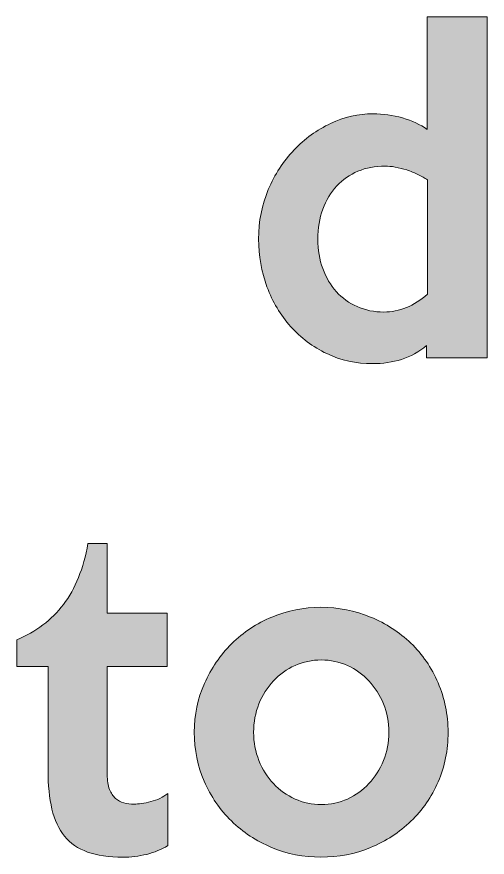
# Model space of a CAD drawing. Header units: inches. Extents: x -572 to 1154, y 60 to 244.
# Drawn here: x 481.77 to 487.49, y 122.1 to 132.32 of the extents above; entities that cross this region are included whole.
import ezdxf

# ---------------------------------------------------------------- set-up
doc = ezdxf.new("R2010")
doc.units = ezdxf.units.IN
doc.header["$MEASUREMENT"] = 0
doc.layers.add('Layer 1', color=7, linetype='Continuous')

# ---------------------------------------------------------------- blocks, each defined once
blk = doc.blocks.new('block 12')
at = {"layer": 'Layer 1', "true_color": 0xffffff}
h = blk.add_hatch(color=7, dxfattribs=at)
h.dxf.hatch_style = 2
edge = h.paths.add_edge_path()
edge.add_spline(control_points=[(487.49, 128.172), (487.49, 128.172), (486.755, 128.172), (486.755, 128.172), (486.755, 128.172), (486.755, 128.323), (486.755, 128.323), (486.662, 128.246), (486.56, 128.191), (486.45, 128.155), (486.34, 128.12), (486.224, 128.103), (486.101, 128.103), (485.898, 128.103), (485.711, 128.143), (485.541, 128.225), (485.371, 128.307), (485.224, 128.417), (485.101, 128.555), (484.977, 128.695), (484.882, 128.856), (484.813, 129.038), (484.746, 129.222), (484.711, 129.415), (484.711, 129.619), (484.711, 129.835), (484.75, 130.036), (484.829, 130.221), (484.908, 130.405), (485.012, 130.566), (485.142, 130.703), (485.271, 130.84), (485.42, 130.947), (485.587, 131.026), (485.753, 131.104), (485.925, 131.143), (486.102, 131.143), (486.225, 131.143), (486.344, 131.126), (486.462, 131.093), (486.578, 131.06), (486.678, 131.013), (486.762, 130.953), (486.762, 130.953), (486.762, 132.324), (486.762, 132.324), (486.762, 132.324), (487.492, 132.324), (487.492, 132.324), (487.492, 132.324), (487.492, 128.173), (487.492, 128.173), (487.492, 128.173), (487.49, 128.173), (487.49, 128.173), (487.49, 128.173), (487.49, 128.172), (487.49, 128.172)], knot_values=[0, 0, 0, 0, 1, 1, 1, 2, 2, 2, 3, 3, 3, 4, 4, 4, 5, 5, 5, 6, 6, 6, 7, 7, 7, 8, 8, 8, 9, 9, 9, 10, 10, 10, 11, 11, 11, 12, 12, 12, 13, 13, 13, 14, 14, 14, 15, 15, 15, 16, 16, 16, 17, 17, 17, 18, 18, 18, 19, 19, 19, 19], degree=3, periodic=1)
edge = h.paths.add_edge_path()
edge.add_spline(control_points=[(486.765, 128.948), (486.765, 128.948), (486.765, 130.338), (486.765, 130.338), (486.732, 130.361), (486.693, 130.384), (486.65, 130.405), (486.606, 130.427), (486.561, 130.445), (486.514, 130.46), (486.467, 130.475), (486.421, 130.486), (486.374, 130.495), (486.328, 130.503), (486.286, 130.507), (486.249, 130.507), (486.129, 130.507), (486.02, 130.486), (485.92, 130.445), (485.821, 130.403), (485.735, 130.343), (485.662, 130.265), (485.588, 130.186), (485.531, 130.092), (485.492, 129.982), (485.452, 129.872), (485.432, 129.751), (485.432, 129.617), (485.432, 129.487), (485.452, 129.368), (485.492, 129.259), (485.532, 129.151), (485.587, 129.058), (485.658, 128.979), (485.728, 128.901), (485.812, 128.84), (485.911, 128.797), (486.01, 128.753), (486.118, 128.731), (486.235, 128.731), (486.424, 128.732), (486.601, 128.804), (486.765, 128.948)], knot_values=[0, 0, 0, 0, 1, 1, 1, 2, 2, 2, 3, 3, 3, 4, 4, 4, 5, 5, 5, 6, 6, 6, 7, 7, 7, 8, 8, 8, 9, 9, 9, 10, 10, 10, 11, 11, 11, 12, 12, 12, 13, 13, 13, 14, 14, 14, 14], degree=3, periodic=1)
at = {"layer": 'Layer 1', "lineweight": 0}
for points, knots in [([(487.49, 128.172), (487.49, 128.172), (486.755, 128.172), (486.755, 128.172), (486.755, 128.172), (486.755, 128.323), (486.755, 128.323), (486.662, 128.246), (486.56, 128.191), (486.45, 128.155), (486.34, 128.12), (486.224, 128.103), (486.101, 128.103), (485.898, 128.103), (485.711, 128.143), (485.541, 128.225), (485.371, 128.307), (485.224, 128.417), (485.101, 128.555), (484.977, 128.695), (484.882, 128.856), (484.813, 129.038), (484.746, 129.222), (484.711, 129.415), (484.711, 129.619), (484.711, 129.835), (484.75, 130.036), (484.829, 130.221), (484.908, 130.405), (485.012, 130.566), (485.142, 130.703), (485.271, 130.84), (485.42, 130.947), (485.587, 131.026), (485.753, 131.104), (485.925, 131.143), (486.102, 131.143), (486.225, 131.143), (486.344, 131.126), (486.462, 131.093), (486.578, 131.06), (486.678, 131.013), (486.762, 130.953), (486.762, 130.953), (486.762, 132.324), (486.762, 132.324), (486.762, 132.324), (487.492, 132.324), (487.492, 132.324), (487.492, 132.324), (487.492, 128.173), (487.492, 128.173), (487.492, 128.173), (487.49, 128.173), (487.49, 128.173), (487.49, 128.173), (487.49, 128.172), (487.49, 128.172)], [0, 0, 0, 0, 1, 1, 1, 2, 2, 2, 3, 3, 3, 4, 4, 4, 5, 5, 5, 6, 6, 6, 7, 7, 7, 8, 8, 8, 9, 9, 9, 10, 10, 10, 11, 11, 11, 12, 12, 12, 13, 13, 13, 14, 14, 14, 15, 15, 15, 16, 16, 16, 17, 17, 17, 18, 18, 18, 19, 19, 19, 19]), ([(486.765, 128.948), (486.765, 128.948), (486.765, 130.338), (486.765, 130.338), (486.732, 130.361), (486.693, 130.384), (486.65, 130.405), (486.606, 130.427), (486.561, 130.445), (486.514, 130.46), (486.467, 130.475), (486.421, 130.486), (486.374, 130.495), (486.328, 130.503), (486.286, 130.507), (486.249, 130.507), (486.129, 130.507), (486.02, 130.486), (485.92, 130.445), (485.821, 130.403), (485.735, 130.343), (485.662, 130.265), (485.588, 130.186), (485.531, 130.092), (485.492, 129.982), (485.452, 129.872), (485.432, 129.751), (485.432, 129.617), (485.432, 129.487), (485.452, 129.368), (485.492, 129.259), (485.532, 129.151), (485.587, 129.058), (485.658, 128.979), (485.728, 128.901), (485.812, 128.84), (485.911, 128.797), (486.01, 128.753), (486.118, 128.731), (486.235, 128.731), (486.424, 128.732), (486.601, 128.804), (486.765, 128.948)], [0, 0, 0, 0, 1, 1, 1, 2, 2, 2, 3, 3, 3, 4, 4, 4, 5, 5, 5, 6, 6, 6, 7, 7, 7, 8, 8, 8, 9, 9, 9, 10, 10, 10, 11, 11, 11, 12, 12, 12, 13, 13, 13, 14, 14, 14, 14])]:
    blk.add_open_spline(points, degree=3, knots=knots, dxfattribs=at)
blk = doc.blocks.new('block 13')
at = {"layer": 'Layer 1', "true_color": 0xffffff}
h = blk.add_hatch(color=7, dxfattribs=at)
h.dxf.hatch_style = 2
edge = h.paths.add_edge_path()
edge.add_spline(control_points=[(483.606, 122.238), (483.532, 122.191), (483.447, 122.157), (483.351, 122.132), (483.254, 122.11), (483.157, 122.097), (483.061, 122.097), (482.891, 122.097), (482.747, 122.118), (482.631, 122.16), (482.514, 122.202), (482.42, 122.266), (482.351, 122.352), (482.281, 122.439), (482.229, 122.55), (482.197, 122.683), (482.166, 122.816), (482.15, 122.973), (482.15, 123.153), (482.15, 123.153), (482.15, 124.418), (482.15, 124.418), (482.15, 124.418), (481.77, 124.418), (481.77, 124.418), (481.77, 124.418), (481.77, 124.743), (481.77, 124.743), (482.003, 124.84), (482.192, 124.983), (482.337, 125.173), (482.482, 125.363), (482.581, 125.61), (482.635, 125.914), (482.635, 125.914), (482.87, 125.914), (482.87, 125.914), (482.87, 125.914), (482.87, 125.068), (482.87, 125.068), (482.87, 125.068), (483.6, 125.068), (483.6, 125.068), (483.6, 125.068), (483.6, 124.418), (483.6, 124.418), (483.6, 124.418), (482.87, 124.418), (482.87, 124.418), (482.87, 124.418), (482.87, 123.103), (482.87, 123.103), (482.87, 123.03), (482.878, 122.969), (482.897, 122.923), (482.916, 122.876), (482.94, 122.84), (482.97, 122.813), (483, 122.786), (483.034, 122.768), (483.072, 122.758), (483.11, 122.748), (483.152, 122.743), (483.195, 122.743), (483.251, 122.743), (483.32, 122.753), (483.4, 122.773), (483.48, 122.793), (483.548, 122.826), (483.605, 122.873), (483.605, 122.873), (483.606, 122.238), (483.606, 122.238), (483.606, 122.238), (483.606, 122.238), (483.606, 122.238)], knot_values=[0, 0, 0, 0, 1, 1, 1, 2, 2, 2, 3, 3, 3, 4, 4, 4, 5, 5, 5, 6, 6, 6, 7, 7, 7, 8, 8, 8, 9, 9, 9, 10, 10, 10, 11, 11, 11, 12, 12, 12, 13, 13, 13, 14, 14, 14, 15, 15, 15, 16, 16, 16, 17, 17, 17, 18, 18, 18, 19, 19, 19, 20, 20, 20, 21, 21, 21, 22, 22, 22, 23, 23, 23, 24, 24, 24, 25, 25, 25, 25], degree=3, periodic=1)
h = blk.add_hatch(color=7, dxfattribs=at)
h.dxf.hatch_style = 2
edge = h.paths.add_edge_path()
edge.add_spline(control_points=[(487.016, 123.617), (487.016, 123.401), (486.976, 123.2), (486.896, 123.015), (486.815, 122.831), (486.706, 122.67), (486.565, 122.536), (486.425, 122.4), (486.261, 122.293), (486.073, 122.215), (485.885, 122.137), (485.683, 122.098), (485.47, 122.098), (485.257, 122.098), (485.057, 122.137), (484.87, 122.215), (484.684, 122.294), (484.52, 122.401), (484.38, 122.538), (484.24, 122.675), (484.13, 122.836), (484.05, 123.021), (483.969, 123.205), (483.929, 123.405), (483.929, 123.617), (483.929, 123.828), (483.97, 124.025), (484.052, 124.211), (484.134, 124.395), (484.245, 124.556), (484.385, 124.696), (484.524, 124.834), (484.687, 124.942), (484.874, 125.02), (485.061, 125.099), (485.26, 125.138), (485.47, 125.138), (485.683, 125.138), (485.885, 125.099), (486.072, 125.02), (486.26, 124.942), (486.425, 124.835), (486.565, 124.701), (486.704, 124.566), (486.814, 124.405), (486.895, 124.218), (486.975, 124.032), (487.016, 123.831), (487.016, 123.617)], knot_values=[0, 0, 0, 0, 1, 1, 1, 2, 2, 2, 3, 3, 3, 4, 4, 4, 5, 5, 5, 6, 6, 6, 7, 7, 7, 8, 8, 8, 9, 9, 9, 10, 10, 10, 11, 11, 11, 12, 12, 12, 13, 13, 13, 14, 14, 14, 15, 15, 15, 16, 16, 16, 16], degree=3, periodic=1)
edge = h.paths.add_edge_path()
edge.add_spline(control_points=[(486.296, 123.617), (486.296, 123.741), (486.274, 123.856), (486.23, 123.963), (486.187, 124.069), (486.128, 124.162), (486.053, 124.243), (485.979, 124.323), (485.891, 124.385), (485.792, 124.43), (485.692, 124.475), (485.586, 124.497), (485.473, 124.497), (485.36, 124.497), (485.254, 124.475), (485.154, 124.43), (485.054, 124.385), (484.967, 124.322), (484.892, 124.243), (484.818, 124.162), (484.759, 124.069), (484.715, 123.963), (484.673, 123.856), (484.651, 123.741), (484.651, 123.617), (484.651, 123.494), (484.673, 123.379), (484.715, 123.272), (484.759, 123.166), (484.818, 123.072), (484.892, 122.992), (484.967, 122.912), (485.054, 122.85), (485.154, 122.805), (485.254, 122.76), (485.36, 122.738), (485.473, 122.738), (485.586, 122.738), (485.692, 122.76), (485.792, 122.805), (485.891, 122.85), (485.979, 122.912), (486.053, 122.992), (486.128, 123.072), (486.187, 123.166), (486.23, 123.272), (486.274, 123.379), (486.296, 123.495), (486.296, 123.617)], knot_values=[0, 0, 0, 0, 1, 1, 1, 2, 2, 2, 3, 3, 3, 4, 4, 4, 5, 5, 5, 6, 6, 6, 7, 7, 7, 8, 8, 8, 9, 9, 9, 10, 10, 10, 11, 11, 11, 12, 12, 12, 13, 13, 13, 14, 14, 14, 15, 15, 15, 16, 16, 16, 16], degree=3, periodic=1)
at = {"layer": 'Layer 1', "lineweight": 0}
for points, knots in [([(483.606, 122.238), (483.532, 122.191), (483.447, 122.157), (483.351, 122.132), (483.254, 122.11), (483.157, 122.097), (483.061, 122.097), (482.891, 122.097), (482.747, 122.118), (482.631, 122.16), (482.514, 122.202), (482.42, 122.266), (482.351, 122.352), (482.281, 122.439), (482.229, 122.55), (482.197, 122.683), (482.166, 122.816), (482.15, 122.973), (482.15, 123.153), (482.15, 123.153), (482.15, 124.418), (482.15, 124.418), (482.15, 124.418), (481.77, 124.418), (481.77, 124.418), (481.77, 124.418), (481.77, 124.743), (481.77, 124.743), (482.003, 124.84), (482.192, 124.983), (482.337, 125.173), (482.482, 125.363), (482.581, 125.61), (482.635, 125.914), (482.635, 125.914), (482.87, 125.914), (482.87, 125.914), (482.87, 125.914), (482.87, 125.068), (482.87, 125.068), (482.87, 125.068), (483.6, 125.068), (483.6, 125.068), (483.6, 125.068), (483.6, 124.418), (483.6, 124.418), (483.6, 124.418), (482.87, 124.418), (482.87, 124.418), (482.87, 124.418), (482.87, 123.103), (482.87, 123.103), (482.87, 123.03), (482.878, 122.969), (482.897, 122.923), (482.916, 122.876), (482.94, 122.84), (482.97, 122.813), (483, 122.786), (483.034, 122.768), (483.072, 122.758), (483.11, 122.748), (483.152, 122.743), (483.195, 122.743), (483.251, 122.743), (483.32, 122.753), (483.4, 122.773), (483.48, 122.793), (483.548, 122.826), (483.605, 122.873), (483.605, 122.873), (483.606, 122.238), (483.606, 122.238), (483.606, 122.238), (483.606, 122.238), (483.606, 122.238)], [0, 0, 0, 0, 1, 1, 1, 2, 2, 2, 3, 3, 3, 4, 4, 4, 5, 5, 5, 6, 6, 6, 7, 7, 7, 8, 8, 8, 9, 9, 9, 10, 10, 10, 11, 11, 11, 12, 12, 12, 13, 13, 13, 14, 14, 14, 15, 15, 15, 16, 16, 16, 17, 17, 17, 18, 18, 18, 19, 19, 19, 20, 20, 20, 21, 21, 21, 22, 22, 22, 23, 23, 23, 24, 24, 24, 25, 25, 25, 25]), ([(487.016, 123.617), (487.016, 123.401), (486.976, 123.2), (486.896, 123.015), (486.815, 122.831), (486.706, 122.67), (486.565, 122.536), (486.425, 122.4), (486.261, 122.293), (486.073, 122.215), (485.885, 122.137), (485.683, 122.098), (485.47, 122.098), (485.257, 122.098), (485.057, 122.137), (484.87, 122.215), (484.684, 122.294), (484.52, 122.401), (484.38, 122.538), (484.24, 122.675), (484.13, 122.836), (484.05, 123.021), (483.969, 123.205), (483.929, 123.405), (483.929, 123.617), (483.929, 123.828), (483.97, 124.025), (484.052, 124.211), (484.134, 124.395), (484.245, 124.556), (484.385, 124.696), (484.524, 124.834), (484.687, 124.942), (484.874, 125.02), (485.061, 125.099), (485.26, 125.138), (485.47, 125.138), (485.683, 125.138), (485.885, 125.099), (486.072, 125.02), (486.26, 124.942), (486.425, 124.835), (486.565, 124.701), (486.704, 124.566), (486.814, 124.405), (486.895, 124.218), (486.975, 124.032), (487.016, 123.831), (487.016, 123.617)], [0, 0, 0, 0, 1, 1, 1, 2, 2, 2, 3, 3, 3, 4, 4, 4, 5, 5, 5, 6, 6, 6, 7, 7, 7, 8, 8, 8, 9, 9, 9, 10, 10, 10, 11, 11, 11, 12, 12, 12, 13, 13, 13, 14, 14, 14, 15, 15, 15, 16, 16, 16, 16]), ([(486.296, 123.617), (486.296, 123.741), (486.274, 123.856), (486.23, 123.963), (486.187, 124.069), (486.128, 124.162), (486.053, 124.243), (485.979, 124.323), (485.891, 124.385), (485.792, 124.43), (485.692, 124.475), (485.586, 124.497), (485.473, 124.497), (485.36, 124.497), (485.254, 124.475), (485.154, 124.43), (485.054, 124.385), (484.967, 124.322), (484.892, 124.243), (484.818, 124.162), (484.759, 124.069), (484.715, 123.963), (484.673, 123.856), (484.651, 123.741), (484.651, 123.617), (484.651, 123.494), (484.673, 123.379), (484.715, 123.272), (484.759, 123.166), (484.818, 123.072), (484.892, 122.992), (484.967, 122.912), (485.054, 122.85), (485.154, 122.805), (485.254, 122.76), (485.36, 122.738), (485.473, 122.738), (485.586, 122.738), (485.692, 122.76), (485.792, 122.805), (485.891, 122.85), (485.979, 122.912), (486.053, 122.992), (486.128, 123.072), (486.187, 123.166), (486.23, 123.272), (486.274, 123.379), (486.296, 123.495), (486.296, 123.617)], [0, 0, 0, 0, 1, 1, 1, 2, 2, 2, 3, 3, 3, 4, 4, 4, 5, 5, 5, 6, 6, 6, 7, 7, 7, 8, 8, 8, 9, 9, 9, 10, 10, 10, 11, 11, 11, 12, 12, 12, 13, 13, 13, 14, 14, 14, 15, 15, 15, 16, 16, 16, 16])]:
    blk.add_open_spline(points, degree=3, knots=knots, dxfattribs=at)
blk = doc.blocks.new('block 9')
at = {"layer": 'Layer 1'}
for name in ['block 12', 'block 13']:
    blk.add_blockref(name, (0, 0), dxfattribs=at)
blk = doc.blocks.new('block 5')
at = {"layer": 'Layer 1'}
blk.add_blockref('block 9', (0, 0), dxfattribs=at)

msp = doc.modelspace()

# ---------------------------------------------------------------- block references
at = {"layer": 'Layer 1'}
msp.add_blockref('block 5', (0, 0), dxfattribs=at)

doc.saveas('drawing.dxf')
